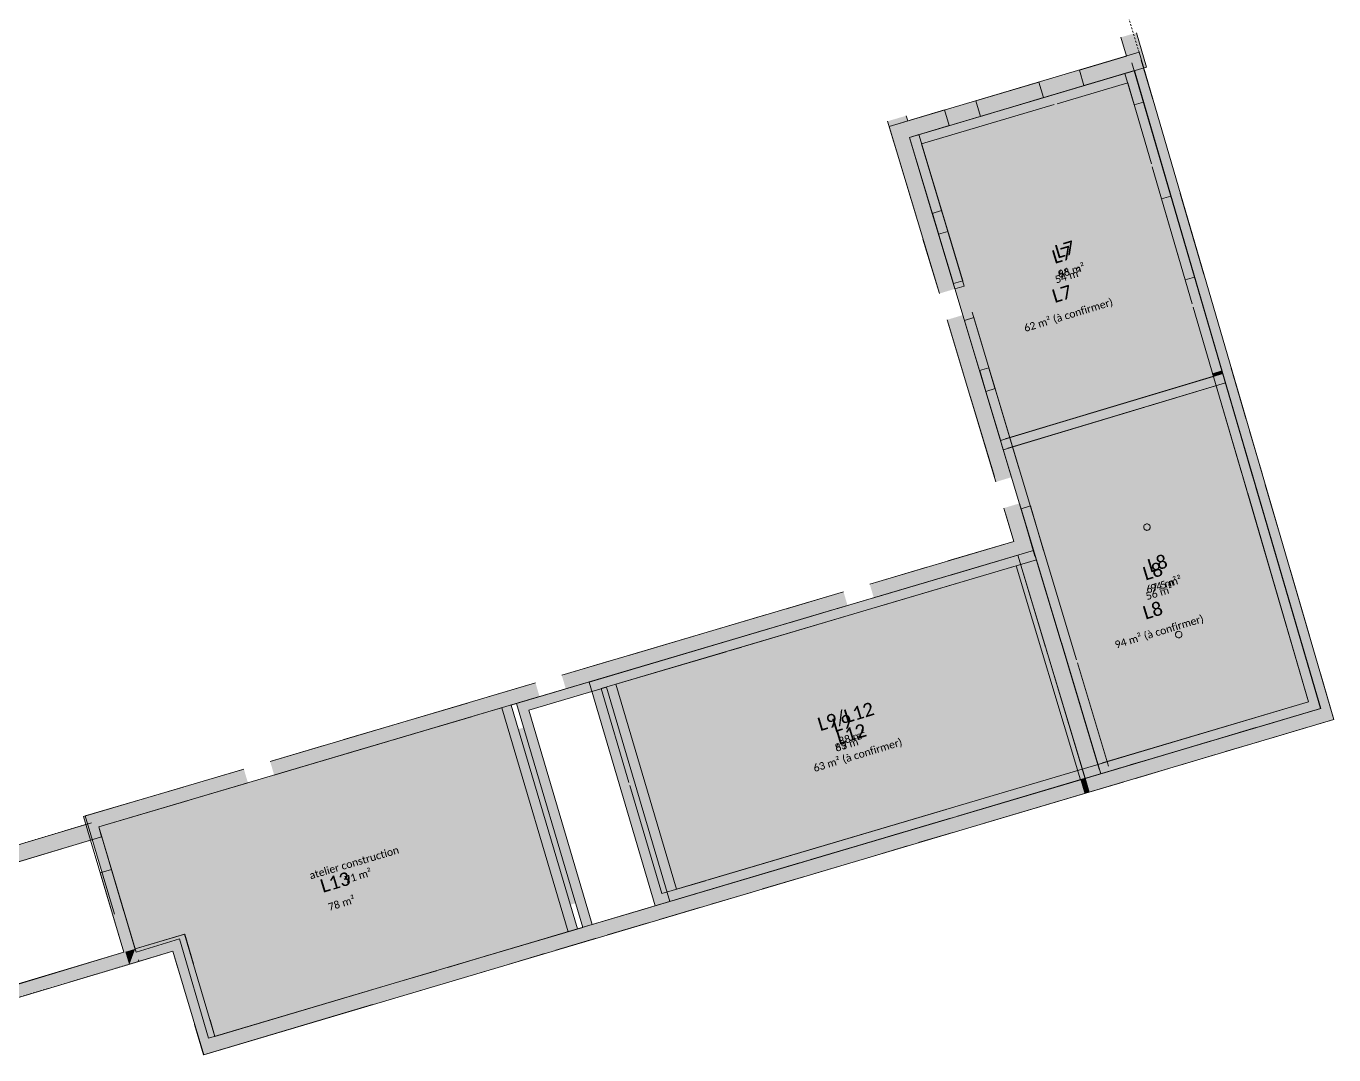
# Model space of a CAD drawing. Header units: centimetres. Extents: x 10781134 to 11746451, y 12092156 to 13482166.
# Drawn here: x 11708525 to 11712539, y 12093297 to 12096454 of the extents above; entities that cross this region are included whole.
import ezdxf

# ---------------------------------------------------------------- set-up
doc = ezdxf.new("R2010")
doc.units = ezdxf.units.CM
doc.header["$LTSCALE"] = 5
doc.linetypes.add('Lijnpatroon-1', pattern=[2.12, 1.06, -1.06])
doc.linetypes.add('Lijnpatroon-11', pattern=[1.058075, 0.705383, -0.352692])
doc.layers.get('0').update_dxf_attribs({"lineweight": 5})
for name, color, linetype, lineweight, true_color in [('_Nieuw-1 stippelijn', 7, 'Lijnpatroon-1', 5, 0xc2324a9a), ('_Nieuw-4 massa', 7, 'Continuous', 5, 0xc2324a9a), ('Bestaand-1 stippelijn', 7, 'Lijnpatroon-1', 5, 0xc25d5d5d), ('Oppervlakte-netto', 5, 'Continuous', 5, 0xc20000ff)]:
    doc.layers.add(name, color=color, linetype=linetype, lineweight=lineweight, true_color=true_color)
for name, color, linetype, lineweight in [('_Nieuw-2 aanzicht', 7, 'Continuous', 5), ('Bestaand-4 massa', 7, 'Continuous', 5), ('Maatlijnen', 7, 'Continuous', 5), ('Tekst-ruimtelabel', 7, 'Lijnpatroon-11', 13)]:
    doc.layers.add(name, color=color, linetype=linetype, lineweight=lineweight)
doc.layers.add('Correction-L13-AVERIFIER', color=1, linetype='Continuous')
doc.layers.add('Tekst-ruimtelabel-corrigé', color=7, linetype='Lijnpatroon-11')
doc.styles.add('Corbel', font='')
doc.styles.get('Corbel').set_extended_font_data('Corbel')

msp = doc.modelspace()

# ---------------------------------------------------------------- hatches: boundary and pattern name
at = {"linetype": 'Continuous', "lineweight": 0}
for points in [[(11711926.1, 12096212.2), (11711897.8, 12096308.8), (11711265.3, 12096121.4), (11711400.1, 12095672.8), (11711371.4, 12095664.2), (11711405.4, 12095551.2), (11711434.1, 12095559.8), (11711544.8, 12095191.6), (11712169.4, 12095379.3), (11712167.1, 12095387.1), (11712195.6, 12095395.9), (11712111.5, 12095683.9), (11712082.8, 12095675.5), (11712010.1, 12095924.1), (11712038.9, 12095932.6), (11712038.9, 12095932.6), (11711954.8, 12096220.6)], [(11711670.4, 12094669.8), (11711704.3, 12094556.8), (11711815, 12094188.6), (11712461.8, 12094380.5), (11712178.6, 12095350.8), (11711552.4, 12095162.1), (11711573.9, 12095094.9), (11711545.3, 12095086.3), (11711579.2, 12094973.3), (11711607.9, 12094981.6), (11711647.8, 12094845.3), (11711623, 12094827.6)], [(11712180.5, 12095181.3), (11712134.2, 12095337.3), (11711589.5, 12095173.7), (11711589.5, 12095173.7), (11711720, 12094739.5), (11711720, 12094739.5), (11711720, 12094739.5), (11711744.2, 12094659.1), (11711744.2, 12094659.1), (11711744.2, 12094659.1), (11711879.8, 12094207.8), (11712419, 12094367.8), (11712397.5, 12094436.7), (11712383.6, 12094484.3)], [(11710290.5, 12094421), (11710476.5, 12093791.8), (11711349.5, 12094049.9), (11711357.6, 12094021.8), (11711761.4, 12094141.6), (11711564.3, 12094797.6), (11711564.3, 12094797.6), (11711153, 12094676), (11711144.5, 12094704.8), (11711029.4, 12094670.8), (11711037.9, 12094642), (11710290.5, 12094421)]]:
    msp.add_hatch(color=254, dxfattribs=at).paths.add_polyline_path(points)
at = {"layer": 'Oppervlakte-netto', "linetype": 'Continuous', "lineweight": 0, "true_color": 0x000099}
for points in [[(11710188.8, 12093675.1), (11709985.6, 12094362.2), (11708748.2, 12093996.4), (11708860, 12093622.2), (11709012.3, 12093667.7), (11709104.8, 12093353.5)], [(11710211.8, 12093762.5), (11710052.5, 12094301.5), (11708770.1, 12093922.4), (11708860, 12093622.2), (11709011.5, 12093667.5), (11709082.9, 12093427.5)]]:
    msp.add_hatch(color=41, dxfattribs=at).paths.add_polyline_path(points)

# ---------------------------------------------------------------- linework, layer by layer
at = {"color": 254}
msp.add_solid([(11710335.4, 12094434.3), (11710521.4, 12093805.1), (11711626.4, 12094816), (11711815.3, 12094187.6)], dxfattribs=at)
at = {"layer": '_Nieuw-1 stippelijn'}
msp.add_line((11711941.3, 12096373.9), (11711724.2, 12097096.1), dxfattribs=at)
at = {"layer": '_Nieuw-2 aanzicht'}
msp.add_line((11711709.3, 12095241), (11712169.6, 12095379.4), dxfattribs=at)
at = {"layer": '_Nieuw-4 massa'}
for p, q in [((11711236.5, 12096112.9), (11711927, 12096317.7)), ((11711897.8, 12096308.9), (11711926.6, 12096317.4)), ((11711897.8, 12096308.9), (11711926.1, 12096212.2)), ((11711926.6, 12096317.4), (11711954.9, 12096220.6)), ((11712498.3, 12094360), (11711927, 12096317.7)), ((11711690, 12096216.1), (11711906.6, 12096280.4)), ((11711979.2, 12096031.6), (11711906.6, 12096280.4)), ((11711926.1, 12096212.2), (11711954.9, 12096220.6)), ((11711273.9, 12096092.7), (11711680.4, 12096213.3)), ((11711236.6, 12096112.7), (11711265.3, 12096121.4)), ((11711236.6, 12096112.7), (11711371.4, 12095664.2)), ((11711265.3, 12096121.4), (11711400.1, 12095672.8)), ((11712104.7, 12095601.6), (11711982, 12096022)), ((11712010.1, 12095924.1), (11712038.9, 12095932.5)), ((11712010.1, 12095924.1), (11712082.8, 12095675.5)), ((11712038.9, 12095932.5), (11712111.5, 12095683.9)), ((11711371.4, 12095664.2), (11711400.1, 12095672.8)), ((11711376.3, 12095647.9), (11711405, 12095656.5)), ((11712082.8, 12095675.5), (11712111.5, 12095683.9)), ((11712256.7, 12095080.8), (11712107.5, 12095592)), ((11711405.4, 12095551.2), (11711434.1, 12095559.8)), ((11711405.4, 12095551.2), (11711545.1, 12095086.2)), ((11711434.1, 12095559.8), (11711573.9, 12095094.9)), ((11711530.4, 12095187.3), (11712198, 12095387.9)), ((11712167.1, 12095387.1), (11712195.6, 12095396.5)), ((11712167.1, 12095387.1), (11712169.8, 12095379)), ((11712169.8, 12095379), (11712198.3, 12095388.4)), ((11712195.6, 12095396.5), (11712198.3, 12095388.4)), ((11712206.6, 12095359.2), (11712198, 12095387.9)), ((11712206.6, 12095359.2), (11712198, 12095387.9)), ((11712499, 12094360.2), (11712199, 12095388.2)), ((11711539.1, 12095158.5), (11712206.6, 12095359.2)), ((11711969.1, 12095287.8), (11712206.6, 12095359.2)), ((11712272.3, 12095030), (11712178.6, 12095350.8)), ((11711524.7, 12095154.2), (11711959.5, 12095284.9)), ((11711524.7, 12095154.2), (11711516.1, 12095182.9)), ((11712461.1, 12094380.2), (11712259.5, 12095071.2)), ((11712461.8, 12094380.4), (11712275.1, 12095020.4)), ((11711579.1, 12094973.2), (11711607.9, 12094981.6)), ((11711579.1, 12094973.2), (11711621.8, 12094827.2)), ((11711607.9, 12094981.6), (11711647.8, 12094845.3)), ((11710326.9, 12094463.1), (11711617.8, 12094844.7)), ((11710335.4, 12094434.3), (11711626.4, 12094816)), ((11711144.5, 12094704.8), (11711569.7, 12094830.5)), ((11711569.7, 12094830.5), (11711775.6, 12094145.8)), ((11711819.3, 12094174.2), (11711626.4, 12094816)), ((11711153, 12094676), (11711564, 12094797.5)), ((11711564, 12094797.5), (11711761.3, 12094141.5)), ((11710253.2, 12094441.3), (11711029.4, 12094670.8)), ((11710731.6, 12094551.4), (11711037.9, 12094642)), ((11710290.5, 12094421), (11710674, 12094534.4)), ((11710683.6, 12094537.3), (11710722, 12094548.6)), ((11711848.1, 12094182.8), (11711752.6, 12094500.2)), ((11710030.6, 12094375.5), (11710326.9, 12094463.1)), ((11710326.9, 12094463.1), (11710326.9, 12094463.1)), ((11710067.9, 12094355.3), (11710306.6, 12094425.8)), ((11710456.2, 12093754.5), (11710253.2, 12094441.3)), ((11710375.5, 12094133.4), (11710290.5, 12094421)), ((11710501.1, 12093767.8), (11710306.6, 12094425.8)), ((11710521.4, 12093805.1), (11710335.4, 12094434.3)), ((11710217.5, 12093683.6), (11710014.4, 12094370.7)), ((11710233.7, 12093688.4), (11710030.6, 12094375.5)), ((11711815, 12094188.6), (11712461.8, 12094380.4)), ((11711829.4, 12094192.9), (11712461.1, 12094380.2)), ((11710188.8, 12093675.1), (11709985.6, 12094362.2)), ((11710262.5, 12093697), (11710067.9, 12094355.3)), ((11711823.6, 12094159.8), (11712499, 12094360.2)), ((11711838, 12094164.1), (11712498.3, 12094360)), ((11710521.4, 12093805.1), (11711829.7, 12094191.9)), ((11711829.4, 12094192.9), (11711829.7, 12094191.9)), ((11711829.7, 12094191.9), (11711829.7, 12094191.9)), ((11710501.1, 12093767.8), (11711838.3, 12094163.2)), ((11711761.3, 12094141.5), (11711775.6, 12094145.8)), ((11711838, 12094164.1), (11711838.3, 12094163.2)), ((11710476.5, 12093791.8), (11710378.3, 12094123.8)), ((11710620.3, 12093834.4), (11711349.5, 12094049.9)), ((11710456.2, 12093754.5), (11711358, 12094021.2)), ((11710476.5, 12093791.8), (11710610.7, 12093831.5))]:
    msp.add_line(p, q, dxfattribs=at)
at = {"layer": '_Nieuw-4 massa', "color": 175, "true_color": 0x0000ff}
for points in [[(11711273.9, 12096092.7), (11711236.5, 12096112.9), (11711906.6, 12096280.4), (11711927, 12096317.7)], [(11711897.8, 12096308.9), (11711926.6, 12096317.4), (11711926.1, 12096212.2), (11711954.9, 12096220.6)], [(11712498.3, 12094360), (11712461.1, 12094380.2), (11711927, 12096317.7), (11711906.6, 12096280.4)], [(11711236.6, 12096112.7), (11711265.3, 12096121.4), (11711371.4, 12095664.2), (11711400.1, 12095672.8)], [(11712010.1, 12095924.1), (11712038.9, 12095932.5), (11712082.8, 12095675.5), (11712111.5, 12095683.9)], [(11711405.4, 12095551.2), (11711434.1, 12095559.8), (11711545.1, 12095086.2), (11711573.9, 12095094.9)], [(11711539.1, 12095158.5), (11711530.4, 12095187.3), (11712206.6, 12095359.2), (11712198, 12095387.9)], [(11712167.1, 12095387.1), (11712195.6, 12095396.5), (11712169.8, 12095379), (11712198.3, 12095388.4)], [(11712499, 12094360.2), (11712461.8, 12094380.4), (11712199, 12095388.2), (11712178.6, 12095350.8)], [(11711579.1, 12094973.2), (11711607.9, 12094981.6), (11711621.8, 12094827.2), (11711647.8, 12094845.3)], [(11711617.8, 12094844.7), (11710326.9, 12094463.1), (11711626.4, 12094816), (11710335.4, 12094434.3)], [(11711153, 12094676), (11711144.5, 12094704.8), (11711564, 12094797.5), (11711569.7, 12094830.5)], [(11711564, 12094797.5), (11711569.7, 12094830.5), (11711761.3, 12094141.5), (11711775.6, 12094145.8)], [(11710290.5, 12094421), (11710253.2, 12094441.3), (11711037.9, 12094642), (11711029.4, 12094670.8)], [(11710306.6, 12094425.8), (11710326.9, 12094463.1), (11710067.9, 12094355.3), (11710030.6, 12094375.5)], [(11710326.9, 12094463.1), (11710306.6, 12094425.8), (11710521.4, 12093805.1), (11710501.1, 12093767.8)], [(11710476.5, 12093791.8), (11710456.2, 12093754.5), (11710290.5, 12094421), (11710253.2, 12094441.3)], [(11710217.5, 12093683.6), (11710188.8, 12093675.1), (11710014.4, 12094370.7), (11709985.6, 12094362.2)], [(11710262.5, 12093697), (11710233.7, 12093688.4), (11710067.9, 12094355.3), (11710030.6, 12094375.5)], [(11711823.6, 12094159.8), (11711815, 12094188.6), (11712499, 12094360.2), (11712461.8, 12094380.4)], [(11711838, 12094164.1), (11711829.4, 12094192.9), (11712498.3, 12094360), (11712461.1, 12094380.2)], [(11710501.1, 12093767.8), (11710521.4, 12093805.1), (11711838.3, 12094163.2), (11711829.7, 12094191.9)], [(11710456.2, 12093754.5), (11710476.5, 12093791.8), (11711358, 12094021.2), (11711349.5, 12094049.9)]]:
    msp.add_solid(points, dxfattribs=at)
at = {"layer": 'Bestaand-1 stippelijn'}
for p, q in [((11708244.7, 12093864.3), (11708714.1, 12094005.8)), ((11708425.3, 12093450.6), (11708842.7, 12093575.3))]:
    msp.add_line(p, q, dxfattribs=at)
at = {"layer": 'Bestaand-4 massa'}
for p, q in [((11711902.6, 12096362.5), (11711885.9, 12096420.1)), ((11711964.4, 12096328.7), (11711933.9, 12096434)), ((11711174.2, 12096146.4), (11711941.3, 12096373.9)), ((11711758.2, 12096319.6), (11711902.6, 12096362.5)), ((11711919.5, 12096341.5), (11711954.8, 12096220.6)), ((11711941.3, 12096373.9), (11712539.3, 12094326.3)), ((11711948.3, 12096349.9), (11711983.6, 12096229)), ((11711236.6, 12096112.7), (11711926.5, 12096317.4)), ((11711772.4, 12096271.7), (11711758.2, 12096319.6)), ((11711772.4, 12096271.7), (11711964.4, 12096328.7)), ((11711926.5, 12096317.4), (11712498.2, 12094360)), ((11711440.4, 12096225.4), (11711633.5, 12096282.7)), ((11711647.8, 12096234.7), (11711633.5, 12096282.7)), ((11711454.6, 12096177.4), (11711440.4, 12096225.4)), ((11711454.6, 12096177.4), (11711647.8, 12096234.7)), ((11711174.2, 12096146.4), (11711344.5, 12096196.9)), ((11711227, 12096179.2), (11711231.6, 12096163.4)), ((11711358.7, 12096149), (11711344.5, 12096196.9)), ((11711169.4, 12096162.4), (11711188.2, 12096098.4)), ((11711174.2, 12096146.4), (11711258.8, 12095865.1)), ((11711236.6, 12096112.7), (11711358.7, 12096149)), ((11712067.7, 12095941), (11712140.3, 12095692.3)), ((11712038.9, 12095932.6), (11712111.5, 12095683.9)), ((11711357.5, 12095536.8), (11711403.8, 12095382.8)), ((11712195.7, 12095395.9), (11712241.6, 12095238.8)), ((11712224.4, 12095404.4), (11712270.4, 12095247.2)), ((11712251.6, 12095204.2), (11712290, 12095072.8)), ((11712280.4, 12095212.6), (11712318.8, 12095081.2)), ((11711543.2, 12095092.6), (11711550, 12095069.9)), ((11712300.1, 12095038.2), (11712342.5, 12094893.3)), ((11712328.9, 12095046.6), (11712371.3, 12094901.7)), ((11711526.3, 12094975.1), (11711557.1, 12094872.7)), ((11711574.2, 12094989.5), (11711617.7, 12094844.7)), ((11711579.1, 12094973.2), (11711823.6, 12094159.8)), ((11711531.2, 12094958.8), (11711557.1, 12094872.7)), ((11711557.1, 12094872.7), (11711114.8, 12094741.9)), ((11711557.1, 12094872.7), (11711354.3, 12094812.7)), ((11711617.7, 12094844.7), (11711178.3, 12094714.8)), ((11711569.8, 12094830.5), (11711366.8, 12094770.5)), ((11711569.8, 12094830.5), (11711654.7, 12094548)), ((11711290, 12094793.7), (11711132, 12094747)), ((11712376.1, 12094778.1), (11712435.6, 12094574.5)), ((11712404.9, 12094786.5), (11712464.4, 12094582.9)), ((11711302.5, 12094751.5), (11711144.5, 12094704.8)), ((11711034.2, 12094718.1), (11710169.4, 12094462.4)), ((11711016.9, 12094713), (11710859, 12094666.3)), ((11711156.5, 12094708.4), (11711127.2, 12094699.7)), ((11710997.3, 12094661.3), (11710646.1, 12094557.5)), ((11711029.4, 12094670.8), (11710871.5, 12094624.1)), ((11711046.7, 12094675.9), (11711016.5, 12094667)), ((11710794.8, 12094647.3), (11710378.5, 12094524.2)), ((11710807.3, 12094605.1), (11710390.9, 12094482)), ((11710624.2, 12094551), (11710181.9, 12094420.2)), ((11711657.6, 12094538.4), (11711660.8, 12094527.9)), ((11710314.2, 12094505.2), (11710186.7, 12094467.5)), ((11711663.6, 12094518.3), (11711788.3, 12094103.5)), ((11710326.7, 12094463), (11710199.1, 12094425.3)), ((11712469.2, 12094459.3), (11712498.2, 12094360)), ((11712498, 12094467.7), (11712539.3, 12094326.3)), ((11710088.8, 12094438.6), (11709274.2, 12094197.8)), ((11710071.6, 12094433.5), (11709944, 12094395.8)), ((11709879.8, 12094376.8), (11709500.5, 12094264.7)), ((11710101.3, 12094396.4), (11709652.9, 12094263.9)), ((11710084.1, 12094391.3), (11710014.4, 12094370.7)), ((11709892.3, 12094334.6), (11709513, 12094222.5)), ((11709985.6, 12094362.2), (11709956.5, 12094353.6)), ((11711454.1, 12094050.5), (11712498.2, 12094360)), ((11712334.6, 12094311.4), (11712440.1, 12094342.7)), ((11712474.6, 12094353), (11712498.2, 12094360)), ((11711466.6, 12094008.3), (11712539.3, 12094326.3)), ((11712194.6, 12094269.9), (11712300.1, 12094301.2)), ((11712347.1, 12094269.2), (11712452.6, 12094300.5)), ((11712487.1, 12094310.8), (11712539.3, 12094326.3)), ((11709635.7, 12094258.8), (11709303.5, 12094160.6)), ((11712054.7, 12094228.4), (11712160.1, 12094259.7)), ((11712207.1, 12094227.7), (11712312.6, 12094259)), ((11709439.1, 12094246.6), (11709277.1, 12094198.6)), ((11711914.6, 12094186.8), (11712020.1, 12094218.1)), ((11712067.2, 12094186.2), (11712172.6, 12094217.5)), ((11709193.6, 12094174), (11708701.1, 12094028.4)), ((11709190.8, 12094173.1), (11709068.9, 12094137.1)), ((11709451.6, 12094204.4), (11709289.5, 12094156.5)), ((11711823.6, 12094159.8), (11711880.1, 12094176.6)), ((11711927.1, 12094144.6), (11712032.7, 12094176)), ((11709206.1, 12094131.8), (11708748.2, 12093996.4)), ((11709203.2, 12094130.9), (11709081.4, 12094094.9)), ((11709289.1, 12094156.3), (11709286.7, 12094155.6)), ((11711775.6, 12094145.8), (11711384.3, 12094029.8)), ((11711775.6, 12094145.8), (11711761.4, 12094141.6)), ((11711775.6, 12094145.8), (11711788.1, 12094103.6)), ((11711788.3, 12094103.5), (11711892.6, 12094134.4)), ((11709007.6, 12094119), (11708706.8, 12094030.1)), ((11711788.1, 12094103.7), (11709070.4, 12093297.4)), ((11711788.1, 12094103.6), (11711773.9, 12094099.4)), ((11709020, 12094076.8), (11708748.2, 12093996.4)), ((11708103, 12093821.5), (11708725.5, 12094009.3)), ((11708722.6, 12093956.2), (11708701.1, 12094028.4)), ((11708706.8, 12094030.1), (11708796.9, 12093728.6)), ((11711362.4, 12094023.3), (11710852.2, 12093871.9)), ((11711357.8, 12094021.9), (11711252.2, 12093990.5)), ((11708748.2, 12093996.4), (11708825.6, 12093737.2)), ((11708757.1, 12093966.5), (11708748.2, 12093996.4)), ((11711217.7, 12093980.3), (11711093.1, 12093943.3)), ((11711370.3, 12093979.7), (11711264.7, 12093948.3)), ((11708251.4, 12093814.1), (11708739.9, 12093961.4)), ((11708757.1, 12093966.5), (11708722.6, 12093956.2)), ((11711058.6, 12093933.1), (11710933.9, 12093896.1)), ((11711230.2, 12093938.1), (11711105.6, 12093901.1)), ((11711071.1, 12093890.9), (11710946.5, 12093853.9)), ((11708787.2, 12093865.9), (11708752.7, 12093855.6)), ((11708825.5, 12093611.9), (11708752.7, 12093855.6)), ((11708861.4, 12093617.4), (11708787.2, 12093865.9)), ((11710830.3, 12093865.4), (11710262.5, 12093697)), ((11710899.4, 12093885.9), (11710772.6, 12093848.2)), ((11710738.1, 12093838), (11710615.7, 12093801.7)), ((11710911.9, 12093843.7), (11710785.1, 12093806.1)), ((11710581.1, 12093791.5), (11710456.5, 12093754.5)), ((11710750.6, 12093795.8), (11710628.2, 12093759.5)), ((11710422, 12093744.2), (11710297.4, 12093707.3)), ((11710593.7, 12093749.3), (11710469, 12093712.3)), ((11710233.7, 12093688.4), (11709855.5, 12093576.2)), ((11710262.9, 12093697), (11710138.2, 12093660.1)), ((11710434.5, 12093702.1), (11710309.9, 12093665.1)), ((11708860, 12093622.2), (11709012.3, 12093667.7)), ((11708860, 12093622.2), (11709011.5, 12093667.5)), ((11709011.5, 12093667.5), (11709104.8, 12093353.5)), ((11709039.1, 12093576.7), (11709012.3, 12093667.7)), ((11710103.7, 12093649.8), (11709979.1, 12093612.9)), ((11710275.4, 12093654.9), (11710150.7, 12093617.9)), ((11708825.5, 12093611.9), (11708353.9, 12093471)), ((11708831.2, 12093613.6), (11708842.7, 12093575.3)), ((11708842.7, 12093575.3), (11708975.7, 12093615)), ((11708871.4, 12093583.9), (11708975.9, 12093615.1)), ((11708991.1, 12093562.6), (11708975.7, 12093615)), ((11708975.9, 12093615.1), (11709070.4, 12093297.4)), ((11710116.2, 12093607.6), (11709991.6, 12093570.7)), ((11708871.4, 12093583.9), (11708271.1, 12093404.5)), ((11708870, 12093588.7), (11708871.4, 12093583.9)), ((11709838.2, 12093571.1), (11709506.8, 12093472.8)), ((11709944.6, 12093602.6), (11709819.9, 12093565.6)), ((11709785.4, 12093555.4), (11709672.3, 12093521.8)), ((11709957.1, 12093560.4), (11709832.5, 12093523.5)), ((11709576.4, 12093493.4), (11709104.8, 12093353.5)), ((11709797.9, 12093513.2), (11709684.8, 12093479.7)), ((11709588.9, 12093451.2), (11709069.3, 12093297.1)), ((11709492.4, 12093468.5), (11709104.8, 12093353.5)), ((11709069.3, 12093297.1), (11709042, 12093389.9)), ((11709104.8, 12093353.5), (11709089.9, 12093404.1))]:
    msp.add_line(p, q, dxfattribs=at)
for points in [[(11711926.5, 12096317.4), (11711926.5, 12096317.4), (11711236.6, 12096112.7), (11711236.6, 12096112.7), (11711926.5, 12096317.4)], [(11712498.2, 12094360), (11712498.2, 12094360), (11711926.5, 12096317.4), (11711926.5, 12096317.4), (11712498.2, 12094360)], [(11711972.8, 12094923.9), (11711974.1, 12094922.4), (11711975, 12094920.6), (11711975.6, 12094918.8), (11711975.7, 12094916.8), (11711975.6, 12094914.9), (11711975, 12094913), (11711974.1, 12094911.3), (11711972.8, 12094909.7), (11711971.3, 12094908.5), (11711969.6, 12094907.6), (11711967.7, 12094907), (11711965.7, 12094906.8), (11711963.8, 12094907), (11711961.9, 12094907.6), (11711960.2, 12094908.5), (11711958.7, 12094909.7), (11711957.4, 12094911.3), (11711956.5, 12094913), (11711955.9, 12094914.9), (11711955.7, 12094916.8), (11711955.9, 12094918.8), (11711956.5, 12094920.6), (11711957.4, 12094922.4), (11711958.7, 12094923.9), (11711960.2, 12094925.1), (11711961.9, 12094926.1), (11711963.8, 12094926.6), (11711965.7, 12094926.8), (11711967.7, 12094926.6), (11711969.6, 12094926.1), (11711971.3, 12094925.1), (11711972.8, 12094923.9)], [(11711972.8, 12094923.9), (11711974.1, 12094922.4), (11711975, 12094920.6), (11711975.6, 12094918.8), (11711975.7, 12094916.8), (11711975.6, 12094914.9), (11711975, 12094913), (11711974.1, 12094911.3), (11711972.8, 12094909.7), (11711971.3, 12094908.5), (11711969.6, 12094907.6), (11711967.7, 12094907), (11711965.7, 12094906.8), (11711963.8, 12094907), (11711961.9, 12094907.6), (11711960.2, 12094908.5), (11711958.7, 12094909.7), (11711957.4, 12094911.3), (11711956.5, 12094913), (11711955.9, 12094914.9), (11711955.7, 12094916.8), (11711955.9, 12094918.8), (11711956.5, 12094920.6), (11711957.4, 12094922.4), (11711958.7, 12094923.9), (11711960.2, 12094925.1), (11711961.9, 12094926.1), (11711963.8, 12094926.6), (11711965.7, 12094926.8), (11711967.7, 12094926.6), (11711969.6, 12094926.1), (11711971.3, 12094925.1), (11711972.8, 12094923.9)], [(11711955.7, 12094916.8), (11711955.7, 12094916.8), (11711955.9, 12094918.8), (11711955.9, 12094918.8), (11711955.7, 12094916.8)], [(11711955.9, 12094914.9), (11711955.9, 12094914.9), (11711955.7, 12094916.8), (11711955.7, 12094916.8), (11711955.9, 12094914.9)], [(11711955.9, 12094918.8), (11711955.9, 12094918.8), (11711956.5, 12094920.6), (11711956.5, 12094920.6), (11711955.9, 12094918.8)], [(11711956.5, 12094913), (11711956.5, 12094913), (11711955.9, 12094914.9), (11711955.9, 12094914.9), (11711956.5, 12094913)], [(11711956.5, 12094920.6), (11711956.5, 12094920.6), (11711957.4, 12094922.4), (11711957.4, 12094922.4), (11711956.5, 12094920.6)], [(11711957.4, 12094911.3), (11711957.4, 12094911.3), (11711956.5, 12094913), (11711956.5, 12094913), (11711957.4, 12094911.3)], [(11711957.4, 12094922.4), (11711957.4, 12094922.4), (11711958.7, 12094923.9), (11711958.7, 12094923.9), (11711957.4, 12094922.4)], [(11711958.7, 12094909.7), (11711958.7, 12094909.7), (11711957.4, 12094911.3), (11711957.4, 12094911.3), (11711958.7, 12094909.7)], [(11711958.7, 12094923.9), (11711958.7, 12094923.9), (11711960.2, 12094925.1), (11711960.2, 12094925.1), (11711958.7, 12094923.9)], [(11711960.2, 12094908.5), (11711960.2, 12094908.5), (11711958.7, 12094909.7), (11711958.7, 12094909.7), (11711960.2, 12094908.5)], [(11711960.2, 12094925.1), (11711960.2, 12094925.1), (11711961.9, 12094926.1), (11711961.9, 12094926.1), (11711960.2, 12094925.1)], [(11711961.9, 12094907.6), (11711961.9, 12094907.6), (11711960.2, 12094908.5), (11711960.2, 12094908.5), (11711961.9, 12094907.6)], [(11711961.9, 12094926.1), (11711961.9, 12094926.1), (11711963.8, 12094926.6), (11711963.8, 12094926.6), (11711961.9, 12094926.1)], [(11711963.8, 12094907), (11711963.8, 12094907), (11711961.9, 12094907.6), (11711961.9, 12094907.6), (11711963.8, 12094907)], [(11711963.8, 12094926.6), (11711963.8, 12094926.6), (11711965.7, 12094926.8), (11711965.7, 12094926.8), (11711963.8, 12094926.6)], [(11711965.7, 12094906.8), (11711965.7, 12094906.8), (11711963.8, 12094907), (11711963.8, 12094907), (11711965.7, 12094906.8)], [(11711965.7, 12094926.8), (11711965.7, 12094926.8), (11711967.7, 12094926.6), (11711967.7, 12094926.6), (11711965.7, 12094926.8)], [(11711967.7, 12094907), (11711967.7, 12094907), (11711965.7, 12094906.8), (11711965.7, 12094906.8), (11711967.7, 12094907)], [(11711967.7, 12094926.6), (11711967.7, 12094926.6), (11711969.6, 12094926.1), (11711969.6, 12094926.1), (11711967.7, 12094926.6)], [(11711969.6, 12094907.6), (11711969.6, 12094907.6), (11711967.7, 12094907), (11711967.7, 12094907), (11711969.6, 12094907.6)], [(11711969.6, 12094926.1), (11711969.6, 12094926.1), (11711971.3, 12094925.1), (11711971.3, 12094925.1), (11711969.6, 12094926.1)], [(11711971.3, 12094908.5), (11711971.3, 12094908.5), (11711969.6, 12094907.6), (11711969.6, 12094907.6), (11711971.3, 12094908.5)], [(11711971.3, 12094925.1), (11711971.3, 12094925.1), (11711972.8, 12094923.9), (11711972.8, 12094923.9), (11711971.3, 12094925.1)], [(11711972.8, 12094909.7), (11711972.8, 12094909.7), (11711971.3, 12094908.5), (11711971.3, 12094908.5), (11711972.8, 12094909.7)], [(11711972.8, 12094923.9), (11711972.8, 12094923.9), (11711974.1, 12094922.4), (11711974.1, 12094922.4), (11711972.8, 12094923.9)], [(11711974.1, 12094911.3), (11711974.1, 12094911.3), (11711972.8, 12094909.7), (11711972.8, 12094909.7), (11711974.1, 12094911.3)], [(11711974.1, 12094922.4), (11711974.1, 12094922.4), (11711975, 12094920.6), (11711975, 12094920.6), (11711974.1, 12094922.4)], [(11711975, 12094913), (11711975, 12094913), (11711974.1, 12094911.3), (11711974.1, 12094911.3), (11711975, 12094913)], [(11711975, 12094920.6), (11711975, 12094920.6), (11711975.6, 12094918.8), (11711975.6, 12094918.8), (11711975, 12094920.6)], [(11711975.6, 12094914.9), (11711975.6, 12094914.9), (11711975, 12094913), (11711975, 12094913), (11711975.6, 12094914.9)], [(11711975.6, 12094918.8), (11711975.6, 12094918.8), (11711975.7, 12094916.8), (11711975.7, 12094916.8), (11711975.6, 12094918.8)], [(11711975.7, 12094916.8), (11711975.7, 12094916.8), (11711975.6, 12094914.9), (11711975.6, 12094914.9), (11711975.7, 12094916.8)], [(11711617.7, 12094844.7), (11708748.2, 12093996.4), (11708862.8, 12093612.6), (11708996.5, 12093652.6), (11709085.5, 12093347.9), (11711823.6, 12094160), (11711617.7, 12094844.7)], [(11711617.7, 12094844.7), (11708748.2, 12093996.4), (11708862.8, 12093612.6), (11708996.5, 12093652.6), (11709085.5, 12093347.9), (11711823.6, 12094160), (11711617.7, 12094844.7)], [(11711617.7, 12094844.7), (11711617.7, 12094844.7), (11708748.2, 12093996.4), (11708748.2, 12093996.4), (11711617.7, 12094844.7)], [(11711617.7, 12094844.9), (11711617.7, 12094844.9), (11711702.7, 12094562.2), (11711702.7, 12094562.2), (11711617.7, 12094844.9)], [(11711823.6, 12094160), (11711823.6, 12094160), (11711617.7, 12094844.7), (11711617.7, 12094844.7), (11711823.6, 12094160)], [(11712070.2, 12094594), (11712071.4, 12094592.4), (11712072.3, 12094590.7), (11712072.9, 12094588.8), (11712073.1, 12094586.9), (11712072.9, 12094584.9), (11712072.3, 12094583.1), (11712071.4, 12094581.3), (11712070.2, 12094579.8), (11712068.7, 12094578.6), (11712066.9, 12094577.6), (11712065.1, 12094577.1), (11712063.1, 12094576.9), (11712061.2, 12094577.1), (11712059.3, 12094577.6), (11712057.5, 12094578.6), (11712056, 12094579.8), (11712054.8, 12094581.3), (11712053.9, 12094583.1), (11712053.3, 12094584.9), (11712053.1, 12094586.9), (11712053.3, 12094588.8), (11712053.9, 12094590.7), (11712054.8, 12094592.4), (11712056, 12094594), (11712057.5, 12094595.2), (11712059.3, 12094596.1), (11712061.2, 12094596.7), (11712063.1, 12094596.9), (11712065.1, 12094596.7), (11712066.9, 12094596.1), (11712068.7, 12094595.2), (11712070.2, 12094594)], [(11712070.2, 12094594), (11712071.4, 12094592.4), (11712072.3, 12094590.7), (11712072.9, 12094588.8), (11712073.1, 12094586.9), (11712072.9, 12094584.9), (11712072.3, 12094583.1), (11712071.4, 12094581.3), (11712070.2, 12094579.8), (11712068.7, 12094578.6), (11712066.9, 12094577.6), (11712065.1, 12094577.1), (11712063.1, 12094576.9), (11712061.2, 12094577.1), (11712059.3, 12094577.6), (11712057.5, 12094578.6), (11712056, 12094579.8), (11712054.8, 12094581.3), (11712053.9, 12094583.1), (11712053.3, 12094584.9), (11712053.1, 12094586.9), (11712053.3, 12094588.8), (11712053.9, 12094590.7), (11712054.8, 12094592.4), (11712056, 12094594), (11712057.5, 12094595.2), (11712059.3, 12094596.1), (11712061.2, 12094596.7), (11712063.1, 12094596.9), (11712065.1, 12094596.7), (11712066.9, 12094596.1), (11712068.7, 12094595.2), (11712070.2, 12094594)], [(11712053.1, 12094586.9), (11712053.1, 12094586.9), (11712053.3, 12094588.8), (11712053.3, 12094588.8), (11712053.1, 12094586.9)], [(11712053.3, 12094584.9), (11712053.3, 12094584.9), (11712053.1, 12094586.9), (11712053.1, 12094586.9), (11712053.3, 12094584.9)], [(11712053.3, 12094588.8), (11712053.3, 12094588.8), (11712053.9, 12094590.7), (11712053.9, 12094590.7), (11712053.3, 12094588.8)], [(11712053.9, 12094583.1), (11712053.9, 12094583.1), (11712053.3, 12094584.9), (11712053.3, 12094584.9), (11712053.9, 12094583.1)], [(11712053.9, 12094590.7), (11712053.9, 12094590.7), (11712054.8, 12094592.4), (11712054.8, 12094592.4), (11712053.9, 12094590.7)], [(11712054.8, 12094581.3), (11712054.8, 12094581.3), (11712053.9, 12094583.1), (11712053.9, 12094583.1), (11712054.8, 12094581.3)], [(11712054.8, 12094592.4), (11712054.8, 12094592.4), (11712056, 12094594), (11712056, 12094594), (11712054.8, 12094592.4)], [(11712056, 12094579.8), (11712056, 12094579.8), (11712054.8, 12094581.3), (11712054.8, 12094581.3), (11712056, 12094579.8)], [(11712056, 12094594), (11712056, 12094594), (11712057.5, 12094595.2), (11712057.5, 12094595.2), (11712056, 12094594)], [(11712057.5, 12094578.6), (11712057.5, 12094578.6), (11712056, 12094579.8), (11712056, 12094579.8), (11712057.5, 12094578.6)], [(11712057.5, 12094595.2), (11712057.5, 12094595.2), (11712059.3, 12094596.1), (11712059.3, 12094596.1), (11712057.5, 12094595.2)], [(11712059.3, 12094577.6), (11712059.3, 12094577.6), (11712057.5, 12094578.6), (11712057.5, 12094578.6), (11712059.3, 12094577.6)], [(11712059.3, 12094596.1), (11712059.3, 12094596.1), (11712061.2, 12094596.7), (11712061.2, 12094596.7), (11712059.3, 12094596.1)], [(11712061.2, 12094577.1), (11712061.2, 12094577.1), (11712059.3, 12094577.6), (11712059.3, 12094577.6), (11712061.2, 12094577.1)], [(11712061.2, 12094596.7), (11712061.2, 12094596.7), (11712063.1, 12094596.9), (11712063.1, 12094596.9), (11712061.2, 12094596.7)], [(11712063.1, 12094576.9), (11712063.1, 12094576.9), (11712061.2, 12094577.1), (11712061.2, 12094577.1), (11712063.1, 12094576.9)], [(11712063.1, 12094596.9), (11712063.1, 12094596.9), (11712065.1, 12094596.7), (11712065.1, 12094596.7), (11712063.1, 12094596.9)], [(11712065.1, 12094577.1), (11712065.1, 12094577.1), (11712063.1, 12094576.9), (11712063.1, 12094576.9), (11712065.1, 12094577.1)], [(11712065.1, 12094596.7), (11712065.1, 12094596.7), (11712066.9, 12094596.1), (11712066.9, 12094596.1), (11712065.1, 12094596.7)], [(11712066.9, 12094577.6), (11712066.9, 12094577.6), (11712065.1, 12094577.1), (11712065.1, 12094577.1), (11712066.9, 12094577.6)], [(11712066.9, 12094596.1), (11712066.9, 12094596.1), (11712068.7, 12094595.2), (11712068.7, 12094595.2), (11712066.9, 12094596.1)], [(11712068.7, 12094578.6), (11712068.7, 12094578.6), (11712066.9, 12094577.6), (11712066.9, 12094577.6), (11712068.7, 12094578.6)], [(11712068.7, 12094595.2), (11712068.7, 12094595.2), (11712070.2, 12094594), (11712070.2, 12094594), (11712068.7, 12094595.2)], [(11712070.2, 12094579.8), (11712070.2, 12094579.8), (11712068.7, 12094578.6), (11712068.7, 12094578.6), (11712070.2, 12094579.8)], [(11712070.2, 12094594), (11712070.2, 12094594), (11712071.4, 12094592.4), (11712071.4, 12094592.4), (11712070.2, 12094594)], [(11712071.4, 12094581.3), (11712071.4, 12094581.3), (11712070.2, 12094579.8), (11712070.2, 12094579.8), (11712071.4, 12094581.3)], [(11712071.4, 12094592.4), (11712071.4, 12094592.4), (11712072.3, 12094590.7), (11712072.3, 12094590.7), (11712071.4, 12094592.4)], [(11712072.3, 12094583.1), (11712072.3, 12094583.1), (11712071.4, 12094581.3), (11712071.4, 12094581.3), (11712072.3, 12094583.1)], [(11712072.3, 12094590.7), (11712072.3, 12094590.7), (11712072.9, 12094588.8), (11712072.9, 12094588.8), (11712072.3, 12094590.7)], [(11712072.9, 12094584.9), (11712072.9, 12094584.9), (11712072.3, 12094583.1), (11712072.3, 12094583.1), (11712072.9, 12094584.9)], [(11712072.9, 12094588.8), (11712072.9, 12094588.8), (11712073.1, 12094586.9), (11712073.1, 12094586.9), (11712072.9, 12094588.8)], [(11712073.1, 12094586.9), (11712073.1, 12094586.9), (11712072.9, 12094584.9), (11712072.9, 12094584.9), (11712073.1, 12094586.9)], [(11711702.7, 12094562.2), (11711702.7, 12094562.2), (11711702.9, 12094562.3), (11711702.9, 12094562.3), (11711702.7, 12094562.2)], [(11711702.9, 12094562.3), (11711702.9, 12094562.3), (11711823.6, 12094159.8), (11711823.6, 12094159.8), (11711702.9, 12094562.3)], [(11711909.9, 12094185.5), (11711909.9, 12094185.5), (11712498.2, 12094360), (11712498.2, 12094360), (11711909.9, 12094185.5)], [(11711823.6, 12094159.8), (11711823.6, 12094159.8), (11711909.9, 12094185.5), (11711909.9, 12094185.5), (11711823.6, 12094159.8)], [(11711909.9, 12094185.5), (11711909.9, 12094185.5), (11711909.9, 12094185.5), (11711909.9, 12094185.5), (11711909.9, 12094185.5)], [(11709085.5, 12093347.9), (11709085.5, 12093347.9), (11711823.6, 12094160), (11711823.6, 12094160), (11709085.5, 12093347.9)], [(11708748.2, 12093996.4), (11708748.2, 12093996.4), (11708862.8, 12093612.6), (11708862.8, 12093612.6), (11708748.2, 12093996.4)], [(11708495.7, 12093887.7), (11708251.4, 12093814.1), (11708353.9, 12093471), (11708515.6, 12093518.1), (11708825.5, 12093611.9), (11708722.6, 12093956.2), (11708495.7, 12093887.7)], [(11708495.7, 12093887.7), (11708251.4, 12093814.1), (11708353.9, 12093471), (11708515.6, 12093518.1), (11708825.5, 12093611.9), (11708722.6, 12093956.2), (11708495.7, 12093887.7)], [(11708722.6, 12093956.2), (11708722.6, 12093956.2), (11708495.7, 12093887.7), (11708495.7, 12093887.7), (11708722.6, 12093956.2)], [(11708825.5, 12093611.9), (11708825.5, 12093611.9), (11708722.6, 12093956.2), (11708722.6, 12093956.2), (11708825.5, 12093611.9)], [(11708862.8, 12093612.6), (11708862.8, 12093612.6), (11708996.5, 12093652.6), (11708996.5, 12093652.6), (11708862.8, 12093612.6)], [(11708996.5, 12093652.6), (11708996.5, 12093652.6), (11709085.5, 12093347.9), (11709085.5, 12093347.9), (11708996.5, 12093652.6)], [(11708515.6, 12093518.1), (11708515.6, 12093518.1), (11708825.5, 12093611.9), (11708825.5, 12093611.9), (11708515.6, 12093518.1)]]:
    msp.add_lwpolyline(points, dxfattribs=at)
at = {"layer": 'Bestaand-4 massa', "color": 7}
for points in [[(11711964.4, 12096328.7), (11711902.6, 12096362.5), (11711933.9, 12096434), (11711885.9, 12096420.1)], [(11711236.6, 12096112.7), (11711174.2, 12096146.4), (11711926.5, 12096317.4), (11711941.3, 12096373.9)], [(11711772.4, 12096271.7), (11711758.2, 12096319.6), (11711964.4, 12096328.7), (11711902.6, 12096362.5)], [(11711919.5, 12096341.5), (11711948.3, 12096349.9), (11711954.8, 12096220.6), (11711983.6, 12096229)], [(11711926.5, 12096317.4), (11711941.3, 12096373.9), (11712498.2, 12094360), (11712539.3, 12094326.3)], [(11711454.6, 12096177.4), (11711440.4, 12096225.4), (11711647.8, 12096234.7), (11711633.5, 12096282.7)], [(11711169.4, 12096162.4), (11711227, 12096179.2), (11711188.2, 12096098.4), (11711231.6, 12096163.4)], [(11711236.6, 12096112.7), (11711174.2, 12096146.4), (11711358.7, 12096149), (11711344.5, 12096196.9)], [(11712038.9, 12095932.6), (11712067.7, 12095941), (11712111.5, 12095683.9), (11712140.3, 12095692.3)], [(11712195.7, 12095395.9), (11712224.4, 12095404.4), (11712241.6, 12095238.8), (11712270.4, 12095247.2)], [(11712251.6, 12095204.2), (11712280.4, 12095212.6), (11712290, 12095072.8), (11712318.8, 12095081.2)], [(11712300.1, 12095038.2), (11712328.9, 12095046.6), (11712342.5, 12094893.3), (11712371.3, 12094901.7)], [(11711526.3, 12094975.1), (11711574.2, 12094989.5), (11711557.1, 12094872.7), (11711617.7, 12094844.7)], [(11711531.2, 12094958.8), (11711579.1, 12094973.2), (11711788.3, 12094103.5), (11711823.6, 12094159.8)], [(11711557.1, 12094872.7), (11711617.7, 12094844.7), (11711114.8, 12094741.9), (11711127.2, 12094699.7)], [(11711557.1, 12094872.7), (11711569.8, 12094830.5), (11711354.3, 12094812.7), (11711366.8, 12094770.5)], [(11711290, 12094793.7), (11711302.5, 12094751.5), (11711132, 12094747), (11711144.5, 12094704.8)], [(11712376.1, 12094778.1), (11712404.9, 12094786.5), (11712435.6, 12094574.5), (11712464.4, 12094582.9)], [(11711034.2, 12094718.1), (11711046.7, 12094675.9), (11710169.4, 12094462.4), (11710181.9, 12094420.2)], [(11711016.9, 12094713), (11711029.4, 12094670.8), (11710859, 12094666.3), (11710871.5, 12094624.1)], [(11710794.8, 12094647.3), (11710807.3, 12094605.1), (11710378.5, 12094524.2), (11710390.9, 12094482)], [(11710314.2, 12094505.2), (11710326.7, 12094463), (11710186.7, 12094467.5), (11710199.1, 12094425.3)], [(11712469.2, 12094459.3), (11712498, 12094467.7), (11712498.2, 12094360), (11712539.3, 12094326.3)], [(11710088.8, 12094438.6), (11710101.3, 12094396.4), (11709274.2, 12094197.8), (11709286.7, 12094155.6)], [(11710071.6, 12094433.5), (11710084.1, 12094391.3), (11709944, 12094395.8), (11709956.5, 12094353.6)], [(11709879.8, 12094376.8), (11709892.3, 12094334.6), (11709500.5, 12094264.7), (11709513, 12094222.5)], [(11711466.6, 12094008.3), (11711454.1, 12094050.5), (11712539.3, 12094326.3), (11712498.2, 12094360)], [(11712347.1, 12094269.2), (11712334.6, 12094311.4), (11712452.6, 12094300.5), (11712440.1, 12094342.7)], [(11712487.1, 12094310.8), (11712474.6, 12094353), (11712539.3, 12094326.3), (11712498.2, 12094360)], [(11712207.1, 12094227.7), (11712194.6, 12094269.9), (11712312.6, 12094259), (11712300.1, 12094301.2)], [(11712067.2, 12094186.2), (11712054.7, 12094228.4), (11712172.6, 12094217.5), (11712160.1, 12094259.7)], [(11709439.1, 12094246.6), (11709451.6, 12094204.4), (11709277.1, 12094198.6), (11709289.5, 12094156.5)], [(11711927.1, 12094144.6), (11711914.6, 12094186.8), (11712032.7, 12094176), (11712020.1, 12094218.1)], [(11709193.6, 12094174), (11709206.1, 12094131.8), (11708701.1, 12094028.4), (11708748.2, 12093996.4)], [(11709190.8, 12094173.1), (11709203.2, 12094130.9), (11709068.9, 12094137.1), (11709081.4, 12094094.9)], [(11711788.3, 12094103.5), (11711823.6, 12094159.8), (11711892.6, 12094134.4), (11711880.1, 12094176.6)], [(11711775.6, 12094145.8), (11711788.1, 12094103.7), (11709104.8, 12093353.5), (11709070.4, 12093297.4)], [(11711775.6, 12094145.8), (11711788.1, 12094103.6), (11711761.4, 12094141.6), (11711773.9, 12094099.4)], [(11709007.6, 12094119), (11709020, 12094076.8), (11708706.8, 12094030.1), (11708748.2, 12093996.4)], [(11708069.6, 12093759.2), (11708103, 12093821.5), (11708739.9, 12093961.4), (11708725.5, 12094009.3)], [(11708757.1, 12093966.5), (11708722.6, 12093956.2), (11708748.2, 12093996.4), (11708701.1, 12094028.4)], [(11708706.8, 12094030.1), (11708748.2, 12093996.4), (11708796.9, 12093728.6), (11708825.6, 12093737.2)], [(11711357.8, 12094021.9), (11711370.3, 12093979.7), (11711252.2, 12093990.5), (11711264.7, 12093948.3)], [(11711217.7, 12093980.3), (11711230.2, 12093938.1), (11711093.1, 12093943.3), (11711105.6, 12093901.1)], [(11711058.6, 12093933.1), (11711071.1, 12093890.9), (11710933.9, 12093896.1), (11710946.5, 12093853.9)], [(11708752.7, 12093855.6), (11708825.5, 12093611.9), (11708787.2, 12093865.9), (11708871.4, 12093583.9)], [(11710899.4, 12093885.9), (11710911.9, 12093843.7), (11710772.6, 12093848.2), (11710785.1, 12093806.1)], [(11710738.1, 12093838), (11710750.6, 12093795.8), (11710615.7, 12093801.7), (11710628.2, 12093759.5)], [(11710581.1, 12093791.5), (11710593.7, 12093749.3), (11710456.5, 12093754.5), (11710469, 12093712.3)], [(11710422, 12093744.2), (11710434.5, 12093702.1), (11710297.4, 12093707.3), (11710309.9, 12093665.1)], [(11710262.9, 12093697), (11710275.4, 12093654.9), (11710138.2, 12093660.1), (11710150.7, 12093617.9)], [(11708842.7, 12093575.3), (11708860, 12093622.2), (11708975.7, 12093615), (11709012.3, 12093667.7)], [(11709011.5, 12093667.5), (11708860, 12093622.2), (11708975.9, 12093615.1), (11708871.4, 12093583.9)], [(11709039.1, 12093576.7), (11708991.1, 12093562.6), (11709012.3, 12093667.7), (11708975.7, 12093615)], [(11708975.9, 12093615.1), (11709011.5, 12093667.5), (11709070.4, 12093297.4), (11709104.8, 12093353.5)], [(11710103.7, 12093649.8), (11710116.2, 12093607.6), (11709979.1, 12093612.9), (11709991.6, 12093570.7)], [(11708271.1, 12093404.5), (11708871.4, 12093583.9), (11708211.5, 12093428.5), (11708825.5, 12093611.9)], [(11708831.2, 12093613.6), (11708860, 12093622.2), (11708842.7, 12093575.3), (11708860, 12093622.2)], [(11709944.6, 12093602.6), (11709957.1, 12093560.4), (11709819.9, 12093565.6), (11709832.5, 12093523.5)], [(11709785.4, 12093555.4), (11709797.9, 12093513.2), (11709672.3, 12093521.8), (11709684.8, 12093479.7)], [(11709576.4, 12093493.4), (11709588.9, 12093451.2), (11709104.8, 12093353.5), (11709069.3, 12093297.1)], [(11709104.8, 12093353.5), (11709069.3, 12093297.1), (11709089.9, 12093404.1), (11709042, 12093389.9)]]:
    msp.add_solid(points, dxfattribs=at)

# ---------------------------------------------------------------- texts
at = {"layer": 'Correction-L13-AVERIFIER', "char_height": 41.341, "attachment_point": 2, "rotation": 16.8792, "line_spacing_factor": 1.119614, "style": 'Corbel'}
for s, insert in [('L7{\\H0.5556x;\\P62 }{\\C178;\\H0.5556x;m² (à confirmer)}{\\H0.5556x; }', (11711698.8, 12095652.5)), ('L8{\\H0.5556x;\\P94 }{\\C178;\\H0.5556x;m² (à confirmer)}{\\H0.5556x; }', (11711977.5, 12094680.7)), ('L12{\\H0.5556x;\\P63 }{\\C178;\\H0.5556x;m² (à confirmer)}{\\H0.5556x; }', (11711052, 12094302)), ('L13{\\H0.5556x;\\P78 }{\\C178;\\H0.5556x;m²}{\\H0.5556x; }', (11709468, 12093847))]:
    msp.add_mtext(s, dxfattribs=dict(at, insert=insert))
at = {"layer": 'Tekst-ruimtelabel', "attachment_point": 2, "line_spacing_factor": 1.119614, "style": 'Corbel'}
for s, insert, char_height, rotation in [('L7{\\H0.5556x;\\P54 }{\\C178;\\H0.5556x;m²}{\\H0.5556x; }', (11711698.8, 12095772.5), 41.341, 16.8792), ('L7{\\H0.5556x;\\P66 }{\\H0.5556x;m²}{\\H0.5556x; }', (11711707.8, 12095788.7), 41.341, 16.8792), ('L8{\\H0.5556x;\\P67.5 }{\\H0.5556x;m²}{\\H0.5556x; }', (11711991.9, 12094825.1), 41.341, 16.8792), ('L8{\\H0.5556x;\\P56 }{\\C178;\\H0.5556x;m²}{\\H0.5556x; }', (11711977.5, 12094800.7), 41.341, 16.8792), ('L9/L12{\\H0.5556x;\\P88 }{\\C178;\\H0.5556x;m²}{\\H0.5556x; }', (11711035.1, 12094355.4), 41.341, 16.8792), ('L9{\\H0.5556x;\\P89 }{\\H0.5556x;m²}{\\H0.5556x; }', (11711024, 12094335.2), 41.341, 16.8792), ('atelier construction\\P91 m²{\\fArial|b0|i0|c0|p0;\\H1.096x; }', (11709528.8, 12093897.9), 22.967, 16.4647), ('atelier construction\\P71 m²{\\fArial|b0|i0|c0|p0;\\H1.096x; }', (11709528.8, 12093897.9), 22.967, 16.4647)]:
    msp.add_mtext(s, dxfattribs=dict(at, insert=insert, char_height=char_height, rotation=rotation))
at = {"layer": 'Tekst-ruimtelabel-corrigé', "attachment_point": 2, "line_spacing_factor": 1.119614, "style": 'Corbel'}
for s, insert, char_height, rotation in [('L7{\\H0.5556x;\\P54 }{\\C178;\\H0.5556x;m²}{\\H0.5556x; }', (11711698.8, 12095772.5), 41.341, 16.8792), ('L7{\\H0.5556x;\\P93 }{\\H0.5556x;m²}{\\H0.5556x; }', (11711707.8, 12095788.7), 41.341, 16.8792), ('L8{\\H0.5556x;\\P94 }{\\H0.5556x;m²}{\\H0.5556x; }', (11711991.9, 12094825.1), 41.341, 16.8792), ('L8{\\H0.5556x;\\P56 }{\\C178;\\H0.5556x;m²}{\\H0.5556x; }', (11711977.5, 12094800.7), 41.341, 16.8792), ('L9/L12{\\H0.5556x;\\P88 }{\\C178;\\H0.5556x;m²}{\\H0.5556x; }', (11711035.1, 12094355.4), 41.341, 16.8792), ('L9{\\H0.5556x;\\P63 }{\\H0.5556x;m²}{\\H0.5556x; }', (11711024, 12094335.2), 41.341, 16.8792), ('atelier construction\\P91 m²{\\fArial|b0|i0|c0|p0;\\H1.096x; }', (11709528.8, 12093897.9), 22.967, 16.4647), ('atelier construction\\P71 m²{\\fArial|b0|i0|c0|p0;\\H1.096x; }', (11709528.8, 12093897.9), 22.967, 16.4647)]:
    msp.add_mtext(s, dxfattribs=dict(at, insert=insert, char_height=char_height, rotation=rotation))

# ---------------------------------------------------------------- next in the draw order: wipeouts: each hides what was drawn before it
at = {"color": 255}
for points in [[(11711306.7, 12095879.5), (11711335.4, 12095888.1), (11711354.7, 12095823.9), (11711326, 12095815.3)], [(11711451.7, 12095397.2), (11711480.4, 12095405.8), (11711499.7, 12095341.6), (11711471, 12095333)]]:
    msp.add_wipeout(points, dxfattribs=at).dxf.layer = 'Maatlijnen'

# ---------------------------------------------------------------- next in the draw order: hatches: boundary and pattern name
at = {"linetype": 'Continuous', "lineweight": 0}
msp.add_hatch(color=254, dxfattribs=at).paths.add_polyline_path([(11711899.4, 12096108.5), (11711853.2, 12096264.5), (11711305.7, 12096102.1), (11711308.4, 12096100.9), (11711438.9, 12095666.7), (11711405, 12095656.5), (11711376.3, 12095647.9), (11711400.5, 12095567.4), (11711429.2, 12095576.1), (11711463.1, 12095586.3), (11711578.7, 12095201.8), (11712117.6, 12095363.8), (11712116.4, 12095363.9), (11712102.6, 12095411.5)])

# ---------------------------------------------------------------- next in the draw order: linework, layer by layer
at = {"layer": '_Nieuw-4 massa'}
for p, q in [((11711236.5, 12096112.9), (11711376.3, 12095647.9)), ((11711273.9, 12096092.7), (11711405, 12095656.5)), ((11711749.8, 12094509.8), (11711429.2, 12095576.1)), ((11711617.8, 12094844.7), (11711400.5, 12095567.4)), ((11711516.1, 12095182.9), (11712198, 12095387.9))]:
    msp.add_line(p, q, dxfattribs=at)
at = {"layer": '_Nieuw-4 massa', "color": 175, "true_color": 0x0000ff}
for points in [[(11711236.5, 12096112.9), (11711273.9, 12096092.7), (11711376.3, 12095647.9), (11711405, 12095656.5)], [(11711848.1, 12094182.8), (11711819.3, 12094174.2), (11711429.2, 12095576.1), (11711400.5, 12095567.4)], [(11711524.7, 12095154.2), (11711516.1, 12095182.9), (11712206.6, 12095359.2), (11712198, 12095387.9)]]:
    msp.add_solid(points, dxfattribs=at)
at = {"layer": 'Bestaand-4 massa'}
for p, q in [((11711174.2, 12096146.4), (11711328.4, 12095633.5)), ((11711236.6, 12096112.7), (11711306.7, 12095879.5)), ((11711236.6, 12096112.7), (11711376.3, 12095647.9)), ((11711326, 12095815.3), (11711371.4, 12095664.2)), ((11711278.1, 12095800.9), (11711323.5, 12095649.8)), ((11711352.6, 12095553.1), (11711502.1, 12095055.5)), ((11711400.5, 12095567.4), (11711516.7, 12095180.7)), ((11711405.4, 12095551.2), (11711451.7, 12095397.2)), ((11711423.1, 12095318.6), (11711497.3, 12095071.8)), ((11711471, 12095333), (11711545.1, 12095086.2))]:
    msp.add_line(p, q, dxfattribs=at)
for points in [[(11712498.2, 12094360), (11711926.5, 12096317.4), (11711236.6, 12096112.7), (11711617.7, 12094844.9), (11711702.7, 12094562.2), (11711702.9, 12094562.3), (11711823.6, 12094159.8), (11711909.9, 12094185.5), (11711909.9, 12094185.5), (11712498.2, 12094360)], [(11712498.2, 12094360), (11711926.5, 12096317.4), (11711236.6, 12096112.7), (11711617.7, 12094844.9), (11711702.7, 12094562.2), (11711702.9, 12094562.3), (11711823.6, 12094159.8), (11711909.9, 12094185.5), (11711909.9, 12094185.5), (11712498.2, 12094360)], [(11711236.6, 12096112.7), (11711236.6, 12096112.7), (11711617.7, 12094844.9), (11711617.7, 12094844.9), (11711236.6, 12096112.7)]]:
    msp.add_lwpolyline(points, dxfattribs=at)
at = {"layer": 'Bestaand-4 massa', "color": 7}
for points in [[(11711174.2, 12096146.4), (11711236.6, 12096112.7), (11711258.8, 12095865.1), (11711306.7, 12095879.5)], [(11711174.2, 12096146.4), (11711236.6, 12096112.7), (11711328.4, 12095633.5), (11711376.3, 12095647.9)], [(11711278.1, 12095800.9), (11711326, 12095815.3), (11711323.5, 12095649.8), (11711371.4, 12095664.2)], [(11711352.6, 12095553.1), (11711400.5, 12095567.4), (11711502.1, 12095055.5), (11711550, 12095069.9)], [(11711357.5, 12095536.8), (11711405.4, 12095551.2), (11711403.8, 12095382.8), (11711451.7, 12095397.2)], [(11711423.1, 12095318.6), (11711471, 12095333), (11711497.3, 12095071.8), (11711545.1, 12095086.2)]]:
    msp.add_solid(points, dxfattribs=at)
at = {"layer": 'Maatlijnen', "flags": 128}
for points in [[(11711306.7, 12095879.5), (11711335.4, 12095888.1), (11711354.7, 12095823.9), (11711326, 12095815.3)], [(11711451.7, 12095397.2), (11711480.4, 12095405.8), (11711499.7, 12095341.6), (11711471, 12095333)]]:
    msp.add_lwpolyline(points, close=True, dxfattribs=at)

doc.saveas('drawing.dxf')
